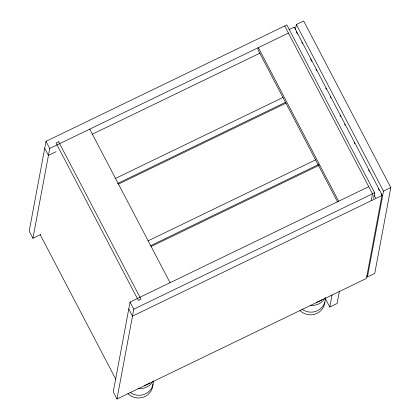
<?xml version="1.0" encoding="UTF-8"?>
<svg xmlns="http://www.w3.org/2000/svg" width="420" height="420" viewBox="0 0 420 420"><rect width="100%" height="100%" fill="white"/><g stroke="black" fill="none" stroke-linecap="round" stroke-linejoin="round"><path stroke-width="0.63" d="M373.564 198.508L374.64 192.759L286.85 24.911L46.006 141.33L29.195 231.152L32.923 238.287L40.593 234.581M32.923 238.287L49.733 148.465L46.006 141.33M368.755 186.669L130.058 302.043L113.253 391.865L116.981 399L366.429 278.423L382.053 194.953L294.262 27.106L288.986 29.652M116.981 399L133.791 309.178L130.058 302.043M294.152 27.704L294.262 27.106M295.407 29.663L296.368 24.533L303.676 21L390.805 187.588L374.735 273.457L367.427 276.99L366.818 275.83M339.334 291.522L337.092 303.497L329.784 307.031L332.026 295.055M371.185 200.75L372.488 193.798L284.702 25.951M367.427 276.99L383.497 191.121L296.368 24.533M49.733 148.465L288.43 33.086M56.117 151.699L48.437 155.41L44.704 148.276M92.159 134.279L259.954 53.172M114.996 178.658L283.075 97.414M117.537 183.509L285.611 102.265M118.492 184.112L285.983 103.157M148.228 240.781L315.719 159.826M150.764 245.632L318.843 164.388M151.137 246.524L319.216 165.28M133.791 309.178L374.64 192.759M383.497 191.121L390.805 187.588M296.279 31.768L297.491 34.088M301.744 42.221L302.353 43.381M310.553 59.062L311.771 61.388M316.024 69.52L316.633 70.681M325.742 88.106L326.351 89.266M330.298 96.815L330.907 97.976M340.022 115.4L340.631 116.561M344.579 124.115L345.182 125.276M354.296 142.7L354.905 143.861M368.576 169.995L369.18 171.155M378.21 188.417L379.207 190.323M381.029 193.809L381.938 195.552L132.489 316.123L128.762 308.989M374.084 195.163L375.601 198.067M338.651 201.222L258.326 47.639L257.943 49.676L337.664 202.099M324.923 297.738L329.784 307.031M89.733 129.129L170.058 282.713M40.157 234.607L115.778 379.187M152.911 384.111A14.585 14.112 10.6 0 1 143.813 397.031A14.585 14.112 10.6 0 1 127.937 393.64M153.384 380.882A14.585 14.112 10.6 0 1 145.73 393.708A14.585 14.112 10.6 0 1 130.394 392.616M152.938 381.239A14.585 14.112 10.6 0 1 138.101 388.411M149.835 382.841A14.585 14.112 10.6 0 1 144.254 385.539M324.881 302.201A14.585 14.112 10.6 0 1 315.247 314.087A14.585 14.112 10.6 0 1 299.969 310.485M325.416 297.728A14.585 14.112 10.6 0 1 317.478 310.695A14.585 14.112 10.6 0 1 301.917 309.083M324.66 298.62A14.585 14.112 10.6 0 1 310.139 305.256M321.867 299.686A14.585 14.112 10.6 0 1 316.286 302.384M58.637 141.792L56.059 143.041L138.359 300.4L140.941 299.15L58.637 141.792"/></g></svg>
